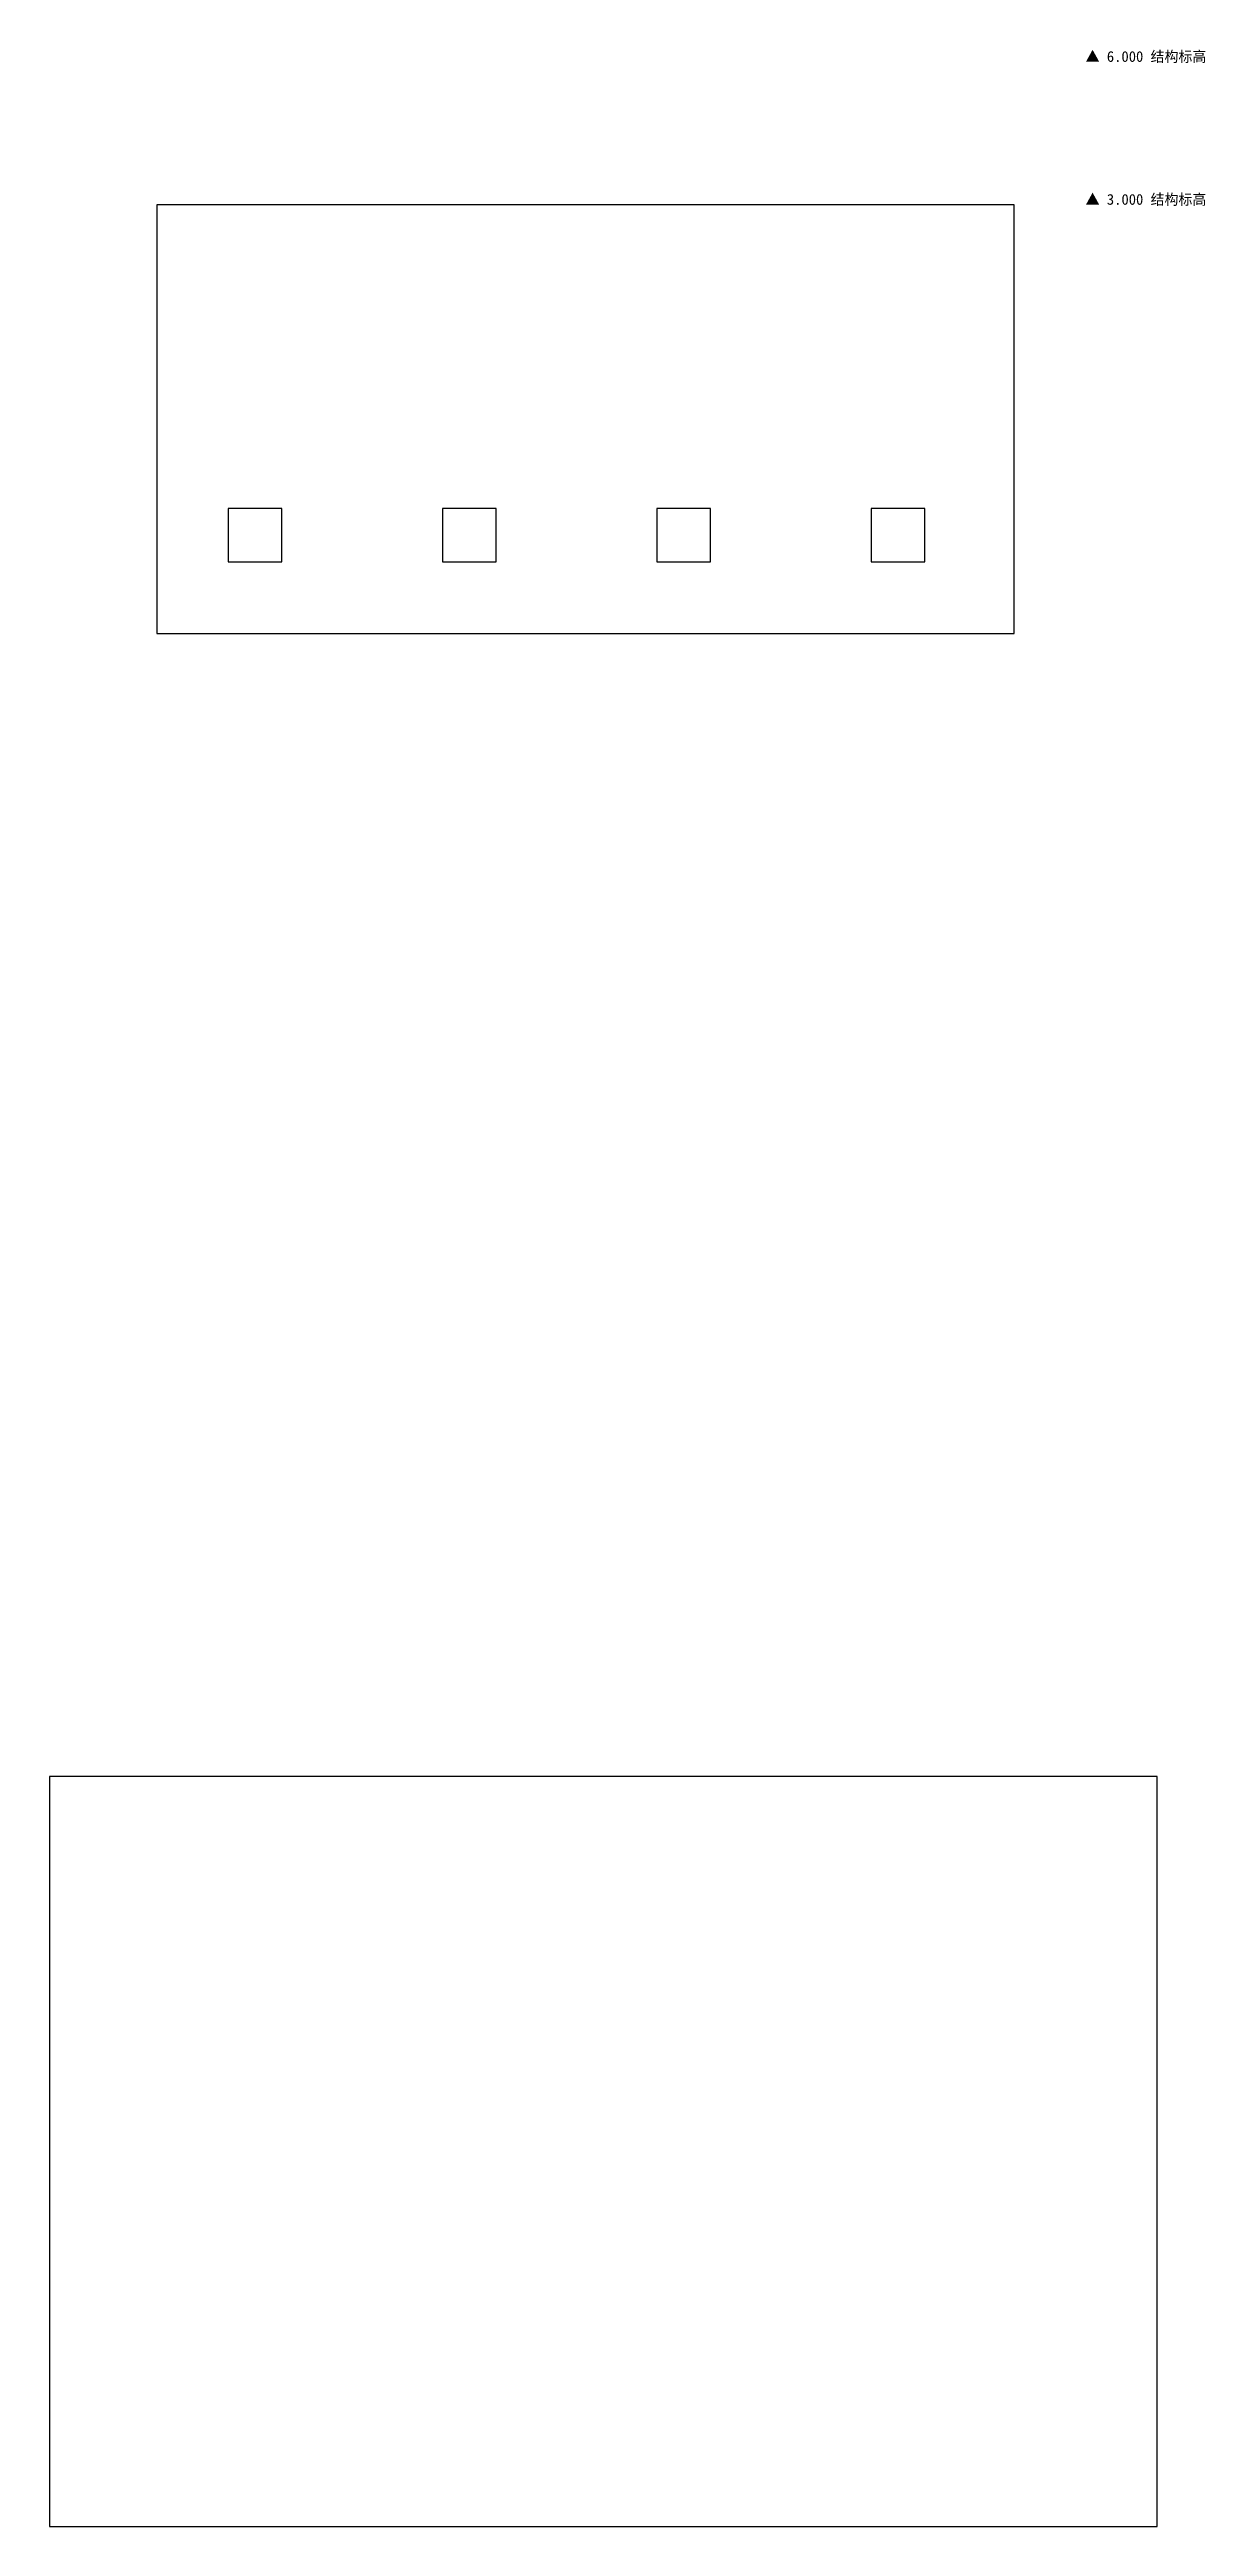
# Model space of a CAD drawing. Header units: millimetres. Extents: x -3000 to 29354, y -3000 to 66345.
import ezdxf

# ---------------------------------------------------------------- set-up
doc = ezdxf.new("R2010")
doc.units = ezdxf.units.MM

msp = doc.modelspace()

# ---------------------------------------------------------------- linework, layer by layer
at = {"layer": '图框'}
msp.add_lwpolyline([(-3000, -3000), (28000, -3000), (28000, 18000), (-3000, 18000)], close=True, dxfattribs=at)
at = {"layer": '立面轮廓'}
for points in [[(0, 50000), (24000, 50000), (24000, 62000), (0, 62000)], [(2000, 52000), (3500, 52000), (3500, 53500), (2000, 53500)], [(8000, 52000), (9500, 52000), (9500, 53500), (8000, 53500)], [(14000, 52000), (15500, 52000), (15500, 53500), (14000, 53500)], [(20000, 52000), (21500, 52000), (21500, 53500), (20000, 53500)]]:
    msp.add_lwpolyline(points, close=True, dxfattribs=at)

# ---------------------------------------------------------------- texts
for s, p in [('▲ 6.000 结构标高', (26000, 66000)), ('▲ 3.000 结构标高', (26000, 62000))]:
    msp.add_text(s, height=300).set_placement(p)

doc.saveas('drawing.dxf')
